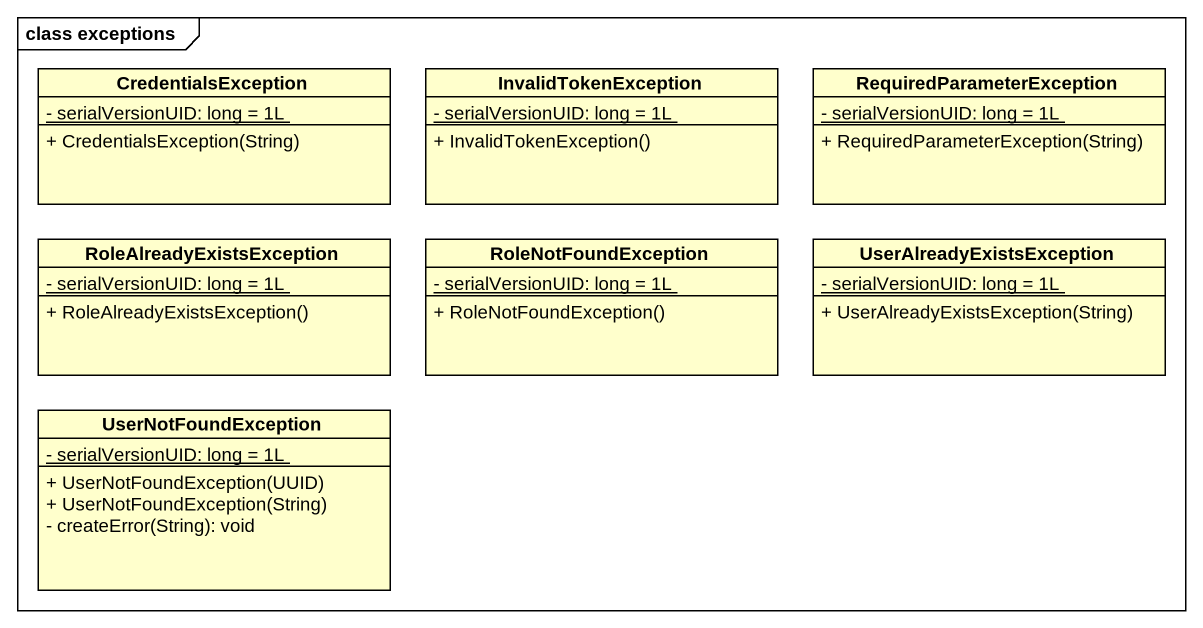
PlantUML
@startuml
mainframe class exceptions
hide circle
hide empty members
skinparam classAttributeIconSize 0
class CredentialsException {
  {static} - serialVersionUID: long = 1L
  + CredentialsException(String)
}
class InvalidTokenException {
  {static} - serialVersionUID: long = 1L
  + InvalidTokenException()
}
class RequiredParameterException {
  {static} - serialVersionUID: long = 1L
  + RequiredParameterException(String)
}
class RoleAlreadyExistsException {
  {static} - serialVersionUID: long = 1L
  + RoleAlreadyExistsException()
}
class RoleNotFoundException {
  {static} - serialVersionUID: long = 1L
  + RoleNotFoundException()
}
class UserAlreadyExistsException {
  {static} - serialVersionUID: long = 1L
  + UserAlreadyExistsException(String)
}
class UserNotFoundException {
  {static} - serialVersionUID: long = 1L
  + UserNotFoundException(UUID)
  + UserNotFoundException(String)
  - createError(String): void
}
@enduml
